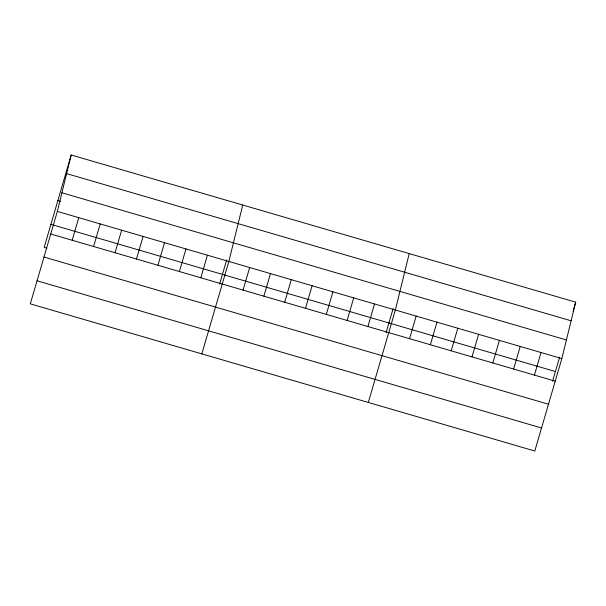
<?xml version="1.0" encoding="UTF-8"?>
<svg xmlns="http://www.w3.org/2000/svg" width="606" height="606" viewBox="0 0 606 606"><rect width="100%" height="100%" fill="white"/><g stroke="black" fill="none" stroke-linecap="round" stroke-linejoin="round"><path stroke-width="0.91" d="M57.328 211.418L71.197 154.977L575.7 302.159L561.83 358.6L534.803 451.023L30.3 303.841L57.328 211.418L561.83 358.6M242.726 205.017L228.856 261.459L201.828 353.881M409.217 253.588L395.347 310.03L368.319 402.452M71.197 154.977L44.17 247.399L46.851 248.18M72.167 240.249L78.765 217.675M93.604 246.506L100.21 223.932M115.049 252.755L121.647 230.182M136.494 259.012L143.092 236.438M157.931 265.269L164.537 242.695M179.376 271.526L185.974 248.952M200.813 277.775L207.419 255.202M219.592 284.146L226.659 259.974M243.067 290.107L249.672 267.534M263.875 296.175L270.481 273.601M284.691 302.25L291.289 279.677M305.5 308.318L312.105 285.744M326.308 314.393L332.914 291.819M347.124 320.46L353.722 297.887M367.933 326.536L374.531 303.962M386.075 332.717L393.142 308.545M409.558 338.678L416.155 316.105M430.366 344.746L436.964 322.172M451.175 350.821L457.78 328.247M471.991 356.889L478.588 334.315M492.799 362.964L499.397 340.39M513.608 369.031L520.213 346.458M534.424 375.106L541.022 352.533M552.566 381.28L559.633 357.116M573.056 311.189L575.7 302.159M66.615 173.604L571.125 320.786M61.903 192.791L566.405 339.974M57.85 200.601L60.532 201.381M50.912 224.349L555.414 371.531M50.722 233.992L555.232 381.174M43.988 257.042L548.491 404.225M37.042 280.79L541.544 427.972"/></g></svg>
